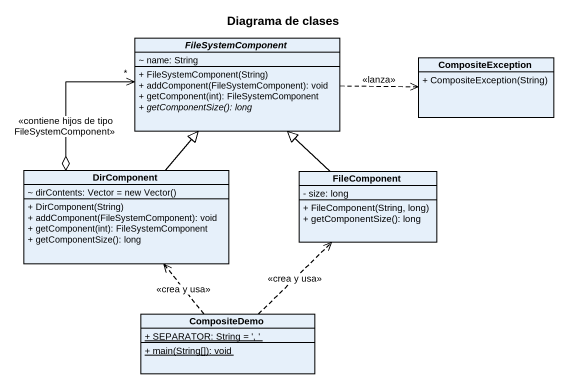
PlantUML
@startuml
title Diagrama de clases
hide circle
hide empty members
skinparam classAttributeIconSize 0
abstract class FileSystemComponent {
  ~ name: String
  + FileSystemComponent(String)
  + addComponent(FileSystemComponent): void
  + getComponent(int): FileSystemComponent
  {abstract} + getComponentSize(): long
}
class CompositeException {
  + CompositeException(String)
}
class DirComponent {
  {field} ~ dirContents: Vector = new Vector()
  + DirComponent(String)
  + addComponent(FileSystemComponent): void
  + getComponent(int): FileSystemComponent
  + getComponentSize(): long
}
class FileComponent {
  - size: long
  + FileComponent(String, long)
  + getComponentSize(): long
}
class CompositeDemo {
  {static} + SEPARATOR: String = ', '
  {static} + main(String[]): void
}
FileSystemComponent .right.> CompositeException : <<lanza>>
FileSystemComponent "*" <--o DirComponent : <<contiene hijos de tipo FileSystemComponent>>
DirComponent -up-|> FileSystemComponent
FileComponent -up-|> FileSystemComponent
CompositeDemo .up.> DirComponent : <<crea y usa>>
CompositeDemo .up.> FileComponent : <<crea y usa>>
@enduml
